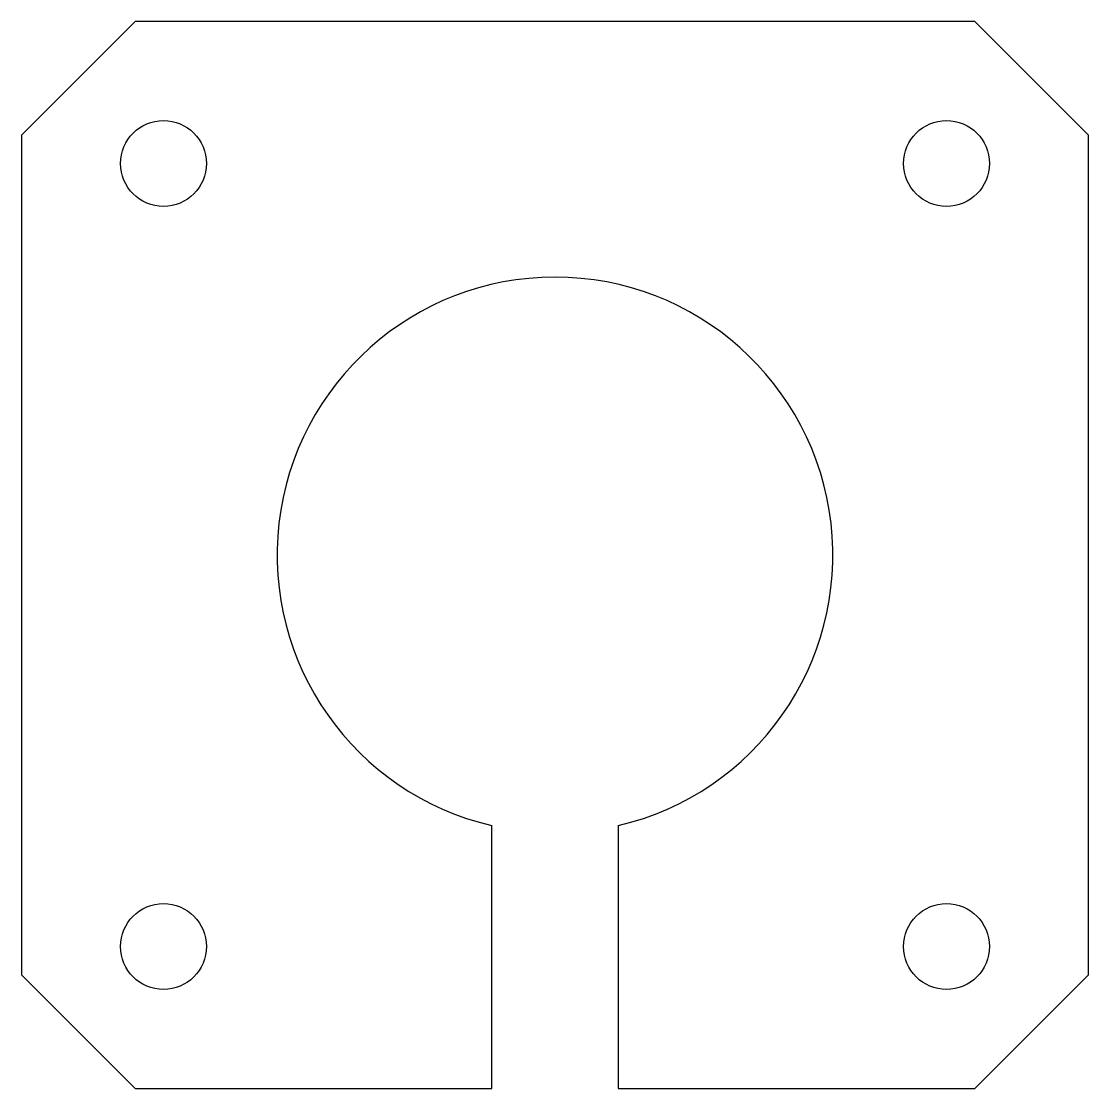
# Model space of a CAD drawing. Header units: millimetres. Extents: x -21.1 to 21.1, y -21.1 to 21.1.
import ezdxf

# ---------------------------------------------------------------- set-up
doc = ezdxf.new("R2010")
doc.units = ezdxf.units.MM

msp = doc.modelspace()

# ---------------------------------------------------------------- linework, layer by layer
at = {"color": 7, "linetype": 'Continuous', "lineweight": 25}
for p, q in [((-16.625, 21.125), (-21.125, 16.625)), ((16.625, 21.125), (-16.625, 21.125)), ((21.125, 16.625), (16.625, 21.125)), ((-21.125, 16.625), (-21.125, -16.625)), ((21.125, -16.625), (21.125, 16.625)), ((-2.5, -21.125), (-2.5, -10.712)), ((2.5, -10.712), (2.5, -21.125)), ((-21.125, -16.625), (-16.625, -21.125)), ((16.625, -21.125), (21.125, -16.625)), ((-16.625, -21.125), (-2.5, -21.125)), ((2.5, -21.125), (16.625, -21.125))]:
    msp.add_line(p, q, dxfattribs=at)
for centre in [(-15.5, 15.5), (15.5, 15.5), (-15.5, -15.5), (15.5, -15.5)]:
    msp.add_circle(centre, 1.7, dxfattribs=at)
msp.add_arc((0, 0), 11, 283.1366, 256.8634, dxfattribs=at)

doc.saveas('drawing.dxf')
